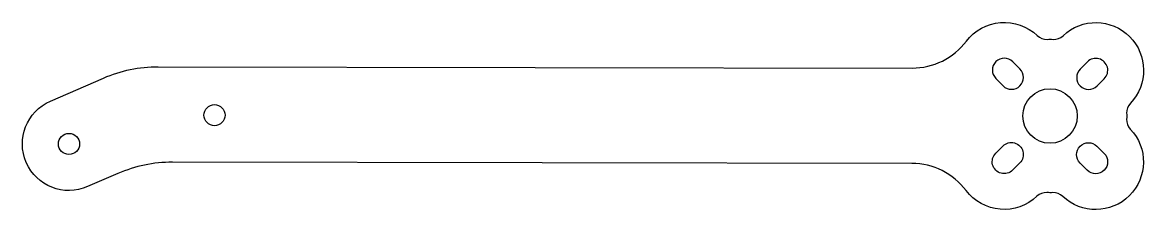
# Model space of a CAD drawing. Header units: millimetres. Extents: x 2 to 166, y -44 to -17.
import ezdxf

# ---------------------------------------------------------------- set-up
doc = ezdxf.new("R2010")
doc.units = ezdxf.units.MM
doc.layers.get('0').update_dxf_attribs({"linetype": 'CONTINUOUS'})

msp = doc.modelspace()

# ---------------------------------------------------------------- linework, layer by layer
for p, q in [((147.03, -22.63), (148.09, -23.69)), ((156.93, -23.71), (157.99, -22.65)), ((145.61, -26.16), (144.55, -25.1)), ((160.46, -25.13), (159.4, -26.19))]:
    msp.add_line(p, q)
for points in [[(13.6, -25.02, -0.10334), (21.61, -23.37), (132.25, -23.56, 0.234464), (140.22, -19.62, -0.44699), (150.62, -18.8, 0.202485), (152.08, -19.35, -0.019482), (152.95, -19.35, 0.202485), (154.41, -18.81, -0.975091), (164.29, -28.72, 0.202485), (163.74, -30.18, -0.019482), (163.74, -31.05, 0.202485), (164.28, -32.51, -0.975091), (154.37, -42.39, 0.202485), (152.91, -41.84, -0.019482), (152.04, -41.83, 0.202485), (150.58, -42.38, -0.44699), (140.18, -41.52, 0.234464), (132.23, -37.56), (23.71, -37.37, 0.10334), (15.7, -39.03), (11.26, -40.96, -1), (5.81, -28.41)], [(147, -38.54, -1), (144.53, -36.06), (145.59, -35, -1), (148.06, -37.48)], [(156.9, -37.5, -1), (159.38, -35.03), (160.44, -36.09, -1), (157.96, -38.56)]]:
    msp.add_lwpolyline(points, format="xyb", close=True)
for centre, radius in [((152.5, -30.59), 4), ((29.88, -30.47), 1.55), ((8.53, -34.69), 1.55)]:
    msp.add_circle(centre, radius)
for centre, start, end in [((145.79, -23.86), 44.9, 224.9), ((159.22, -23.89), -45.1, 134.9), ((146.85, -24.93), -135.1, 44.9), ((158.16, -24.95), 134.9, 314.9)]:
    msp.add_arc(centre, 1.75, start, end)

doc.saveas('drawing.dxf')
